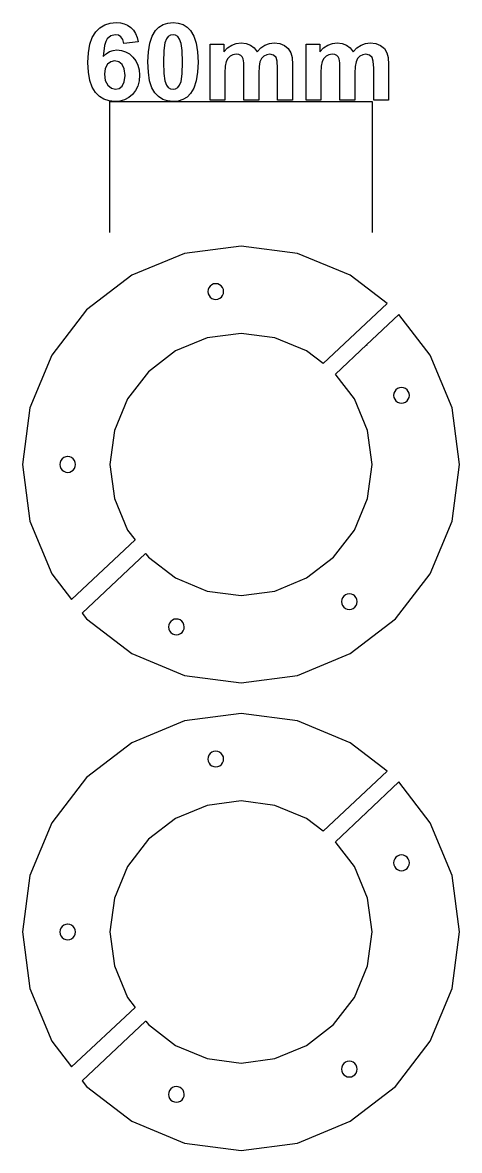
# Model space of a CAD drawing. Header units: metres. Extents: x 0 to 540, y -206 to 241.
# Drawn here: x 270.8 to 370.8, y -17 to 241.1 of the extents above; entities that cross this region are included whole.
import ezdxf

# ---------------------------------------------------------------- set-up
doc = ezdxf.new("R2010")
doc.units = ezdxf.units.M

msp = doc.modelspace()

# ---------------------------------------------------------------- linework, layer by layer
at = {"layer": '60mm'}
for p, q in [((288.52, 239.93, 0.09), (289.62, 240.61, 0.09)), ((289.62, 240.61, 0.09), (290.85, 241.01, 0.09)), ((290.85, 241.01, 0.09), (292.22, 241.14, 0.09)), ((292.22, 241.14, 0.09), (293.19, 241.07, 0.09)), ((293.19, 241.07, 0.09), (294.06, 240.86, 0.09)), ((294.06, 240.86, 0.09), (294.85, 240.51, 0.09)), ((294.85, 240.51, 0.09), (295.56, 240.01, 0.09)), ((301.23, 239.33, 0.09), (302.02, 240.12, 0.09)), ((302.02, 240.12, 0.09), (302.95, 240.69, 0.09)), ((302.95, 240.69, 0.09), (304.02, 241.03, 0.09)), ((304.02, 241.03, 0.09), (305.24, 241.14, 0.09)), ((305.24, 241.14, 0.09), (306.45, 241.03, 0.09)), ((306.45, 241.03, 0.09), (307.53, 240.68, 0.09)), ((307.53, 240.68, 0.09), (308.46, 240.11, 0.09)), ((308.46, 240.11, 0.09), (309.26, 239.31, 0.09)), ((286.2, 236.17, 0.09), (286.76, 237.75, 0.09)), ((286.76, 237.75, 0.09), (287.55, 238.99, 0.09)), ((287.55, 238.99, 0.09), (288.52, 239.93, 0.09)), ((291.02, 238.11, 0.09), (290.2, 237.39, 0.09)), ((292.02, 238.35, 0.09), (291.02, 238.11, 0.09)), ((292.75, 238.23, 0.09), (292.02, 238.35, 0.09)), ((293.33, 237.87, 0.09), (292.75, 238.23, 0.09)), ((293.74, 237.26, 0.09), (293.33, 237.87, 0.09)), ((295.56, 240.01, 0.09), (296.16, 239.39, 0.09)), ((296.16, 239.39, 0.09), (296.64, 238.63, 0.09)), ((296.64, 238.63, 0.09), (297, 237.75, 0.09)), ((297, 237.75, 0.09), (297.24, 236.74, 0.09)), ((299.92, 236.43, 0.09), (300.47, 238.06, 0.09)), ((300.47, 238.06, 0.09), (301.23, 239.33, 0.09)), ((304.14, 237.94, 0.09), (303.71, 237.39, 0.09)), ((304.65, 238.23, 0.09), (304.14, 237.94, 0.09)), ((305.24, 238.33, 0.09), (304.65, 238.23, 0.09)), ((305.82, 238.23, 0.09), (305.24, 238.33, 0.09)), ((306.33, 237.94, 0.09), (305.82, 238.23, 0.09)), ((306.76, 237.35, 0.09), (306.33, 237.94, 0.09)), ((309.26, 239.31, 0.09), (310.01, 238.04, 0.09)), ((310.01, 238.04, 0.09), (310.55, 236.42, 0.09)), ((285.86, 234.24, 0.09), (286.2, 236.17, 0.09)), ((289.59, 235.9, 0.09), (289.26, 233.37, 0.09)), ((289.86, 236.77, 0.09), (289.59, 235.9, 0.09)), ((290.2, 237.39, 0.09), (289.86, 236.77, 0.09)), ((293.96, 236.37, 0.09), (293.74, 237.26, 0.09)), ((297.24, 236.74, 0.09), (293.96, 236.37, 0.09)), ((299.6, 234.46, 0.09), (299.92, 236.43, 0.09)), ((303.39, 236.53, 0.09), (303.13, 234.77, 0.09)), ((303.71, 237.39, 0.09), (303.39, 236.53, 0.09)), ((307.12, 236.38, 0.09), (306.76, 237.35, 0.09)), ((307.35, 234.73, 0.09), (307.12, 236.38, 0.09)), ((310.55, 236.42, 0.09), (310.87, 234.44, 0.09)), ((313.72, 236.19, 0.09), (316.85, 236.19, 0.09)), ((313.72, 223.37, 0.09), (313.72, 236.19, 0.09)), ((316.85, 236.19, 0.09), (316.85, 234.44, 0.09)), ((316.85, 234.44, 0.09), (317.73, 235.34, 0.09)), ((317.73, 235.34, 0.09), (318.69, 235.97, 0.09)), ((318.69, 235.97, 0.09), (319.73, 236.36, 0.09)), ((319.73, 236.36, 0.09), (320.84, 236.48, 0.09)), ((320.84, 236.48, 0.09), (321.99, 236.36, 0.09)), ((321.99, 236.36, 0.09), (322.98, 235.98, 0.09)), ((322.98, 235.98, 0.09), (323.81, 235.34, 0.09)), ((323.81, 235.34, 0.09), (324.47, 234.44, 0.09)), ((324.47, 234.44, 0.09), (325.34, 235.34, 0.09)), ((325.34, 235.34, 0.09), (326.29, 235.98, 0.09)), ((326.29, 235.98, 0.09), (327.3, 236.36, 0.09)), ((327.3, 236.36, 0.09), (328.38, 236.48, 0.09)), ((328.38, 236.48, 0.09), (329.68, 236.34, 0.09)), ((329.68, 236.34, 0.09), (330.77, 235.91, 0.09)), ((330.77, 235.91, 0.09), (331.62, 235.2, 0.09)), ((331.62, 235.2, 0.09), (332.23, 234.23, 0.09)), ((335.71, 236.19, 0.09), (338.83, 236.19, 0.09)), ((335.71, 223.37, 0.09), (335.71, 236.19, 0.09)), ((338.83, 236.19, 0.09), (338.83, 234.44, 0.09)), ((338.83, 234.44, 0.09), (339.71, 235.34, 0.09)), ((339.71, 235.34, 0.09), (340.67, 235.97, 0.09)), ((340.67, 235.97, 0.09), (341.71, 236.36, 0.09)), ((341.71, 236.36, 0.09), (342.83, 236.48, 0.09)), ((342.83, 236.48, 0.09), (343.98, 236.36, 0.09)), ((343.98, 236.36, 0.09), (344.97, 235.98, 0.09)), ((344.97, 235.98, 0.09), (345.79, 235.34, 0.09)), ((345.79, 235.34, 0.09), (346.45, 234.44, 0.09)), ((346.45, 234.44, 0.09), (347.33, 235.34, 0.09)), ((347.33, 235.34, 0.09), (348.27, 235.98, 0.09)), ((348.27, 235.98, 0.09), (349.28, 236.36, 0.09)), ((349.28, 236.36, 0.09), (350.36, 236.48, 0.09)), ((350.36, 236.48, 0.09), (351.67, 236.34, 0.09)), ((351.67, 236.34, 0.09), (352.75, 235.91, 0.09)), ((352.75, 235.91, 0.09), (353.61, 235.2, 0.09)), ((353.61, 235.2, 0.09), (354.21, 234.23, 0.09)), ((285.75, 231.98, 0.09), (285.86, 234.24, 0.09)), ((289.26, 233.37, 0.09), (289.94, 234.02, 0.09)), ((289.94, 234.02, 0.09), (290.68, 234.49, 0.09)), ((290.68, 234.49, 0.09), (291.51, 234.77, 0.09)), ((291.88, 232.37, 0.09), (290.98, 232.17, 0.09)), ((291.51, 234.77, 0.09), (292.41, 234.87, 0.09)), ((292.81, 232.17, 0.09), (291.88, 232.37, 0.09)), ((292.41, 234.87, 0.09), (293.44, 234.76, 0.09)), ((293.44, 234.76, 0.09), (294.39, 234.46, 0.09)), ((294.39, 234.46, 0.09), (295.26, 233.96, 0.09)), ((295.26, 233.96, 0.09), (296.05, 233.25, 0.09)), ((296.05, 233.25, 0.09), (296.72, 232.38, 0.09)), ((296.72, 232.38, 0.09), (297.19, 231.39, 0.09)), ((299.49, 232.14, 0.09), (299.6, 234.46, 0.09)), ((303.13, 234.77, 0.09), (303.04, 232.1, 0.09)), ((307.43, 232.1, 0.09), (307.35, 234.73, 0.09)), ((310.87, 234.44, 0.09), (310.98, 232.1, 0.09)), ((317.75, 232.95, 0.09), (317.39, 232.25, 0.09)), ((318.29, 233.46, 0.09), (317.75, 232.95, 0.09)), ((318.95, 233.78, 0.09), (318.29, 233.46, 0.09)), ((319.7, 233.89, 0.09), (318.95, 233.78, 0.09)), ((320.28, 233.82, 0.09), (319.7, 233.89, 0.09)), ((320.73, 233.62, 0.09), (320.28, 233.82, 0.09)), ((321.06, 233.29, 0.09), (320.73, 233.62, 0.09)), ((321.29, 232.81, 0.09), (321.06, 233.29, 0.09)), ((321.43, 231.94, 0.09), (321.29, 232.81, 0.09)), ((325.51, 232.92, 0.09), (325.14, 232.18, 0.09)), ((326.05, 233.45, 0.09), (325.51, 232.92, 0.09)), ((326.7, 233.78, 0.09), (326.05, 233.45, 0.09)), ((327.39, 233.89, 0.09), (326.7, 233.78, 0.09)), ((328.24, 233.71, 0.09), (327.39, 233.89, 0.09)), ((328.84, 233.16, 0.09), (328.24, 233.71, 0.09)), ((329.1, 232.27, 0.09), (328.84, 233.16, 0.09)), ((332.23, 234.23, 0.09), (332.49, 233.15, 0.09)), ((332.49, 233.15, 0.09), (332.58, 231.57, 0.09)), ((339.73, 232.95, 0.09), (339.37, 232.25, 0.09)), ((340.27, 233.46, 0.09), (339.73, 232.95, 0.09)), ((340.94, 233.78, 0.09), (340.27, 233.46, 0.09)), ((341.68, 233.89, 0.09), (340.94, 233.78, 0.09)), ((342.27, 233.82, 0.09), (341.68, 233.89, 0.09)), ((342.71, 233.62, 0.09), (342.27, 233.82, 0.09)), ((343.04, 233.29, 0.09), (342.71, 233.62, 0.09)), ((343.28, 232.81, 0.09), (343.04, 233.29, 0.09)), ((343.41, 231.94, 0.09), (343.28, 232.81, 0.09)), ((347.49, 232.92, 0.09), (347.13, 232.18, 0.09)), ((348.03, 233.45, 0.09), (347.49, 232.92, 0.09)), ((348.68, 233.78, 0.09), (348.03, 233.45, 0.09)), ((349.37, 233.89, 0.09), (348.68, 233.78, 0.09)), ((350.22, 233.71, 0.09), (349.37, 233.89, 0.09)), ((350.82, 233.16, 0.09), (350.22, 233.71, 0.09)), ((351.08, 232.27, 0.09), (350.82, 233.16, 0.09)), ((354.21, 234.23, 0.09), (354.48, 233.15, 0.09)), ((354.48, 233.15, 0.09), (354.56, 231.57, 0.09)), ((285.86, 229.77, 0.09), (285.75, 231.98, 0.09)), ((286.18, 227.9, 0.09), (285.86, 229.77, 0.09)), ((289.72, 230.65, 0.09), (289.55, 229.34, 0.09)), ((290.23, 231.6, 0.09), (289.72, 230.65, 0.09)), ((290.98, 232.17, 0.09), (290.23, 231.6, 0.09)), ((293.57, 231.56, 0.09), (292.81, 232.17, 0.09)), ((294.08, 230.53, 0.09), (293.57, 231.56, 0.09)), ((294.25, 229.03, 0.09), (294.08, 230.53, 0.09)), ((297.19, 231.39, 0.09), (297.47, 230.29, 0.09)), ((297.47, 230.29, 0.09), (297.57, 229.07, 0.09)), ((299.59, 229.78, 0.09), (299.49, 232.14, 0.09)), ((299.88, 227.82, 0.09), (299.59, 229.78, 0.09)), ((303.04, 232.1, 0.09), (303.12, 229.47, 0.09)), ((307.34, 229.44, 0.09), (307.43, 232.1, 0.09)), ((310.87, 229.77, 0.09), (310.55, 227.78, 0.09)), ((310.98, 232.1, 0.09), (310.87, 229.77, 0.09)), ((317.18, 231.19, 0.09), (317.11, 229.6, 0.09)), ((317.39, 232.25, 0.09), (317.18, 231.19, 0.09)), ((321.47, 230.4, 0.09), (321.43, 231.94, 0.09)), ((321.47, 223.37, 0.09), (321.47, 230.4, 0.09)), ((324.93, 231.1, 0.09), (324.86, 229.53, 0.09)), ((325.14, 232.18, 0.09), (324.93, 231.1, 0.09)), ((329.19, 230.7, 0.09), (329.1, 232.27, 0.09)), ((329.19, 223.37, 0.09), (329.19, 230.7, 0.09)), ((332.58, 231.57, 0.09), (332.58, 223.37, 0.09)), ((339.17, 231.19, 0.09), (339.1, 229.6, 0.09)), ((339.37, 232.25, 0.09), (339.17, 231.19, 0.09)), ((343.46, 230.4, 0.09), (343.41, 231.94, 0.09)), ((343.46, 223.37, 0.09), (343.46, 230.4, 0.09)), ((346.92, 231.1, 0.09), (346.85, 229.53, 0.09)), ((347.13, 232.18, 0.09), (346.92, 231.1, 0.09)), ((351.17, 230.7, 0.09), (351.08, 232.27, 0.09)), ((351.17, 223.37, 0.09), (351.17, 230.7, 0.09)), ((354.56, 231.57, 0.09), (354.56, 223.37, 0.09)), ((286.72, 226.36, 0.09), (286.18, 227.9, 0.09)), ((289.55, 229.34, 0.09), (289.74, 227.87, 0.09)), ((289.74, 227.87, 0.09), (290.31, 226.78, 0.09)), ((293.62, 226.62, 0.09), (294.09, 227.59, 0.09)), ((294.09, 227.59, 0.09), (294.25, 229.03, 0.09)), ((297.47, 227.78, 0.09), (297.17, 226.62, 0.09)), ((297.57, 229.07, 0.09), (297.47, 227.78, 0.09)), ((300.38, 226.24, 0.09), (299.88, 227.82, 0.09)), ((303.12, 229.47, 0.09), (303.35, 227.82, 0.09)), ((303.35, 227.82, 0.09), (303.71, 226.85, 0.09)), ((306.76, 226.82, 0.09), (307.08, 227.68, 0.09)), ((307.08, 227.68, 0.09), (307.34, 229.44, 0.09)), ((310.55, 227.78, 0.09), (310, 226.16, 0.09)), ((317.11, 229.6, 0.09), (317.11, 223.37, 0.09)), ((324.86, 229.53, 0.09), (324.86, 223.37, 0.09)), ((339.1, 229.6, 0.09), (339.1, 223.37, 0.09)), ((346.85, 229.53, 0.09), (346.85, 223.37, 0.09)), ((287.48, 225.15, 0.09), (286.72, 226.36, 0.09)), ((288.4, 224.24, 0.09), (287.48, 225.15, 0.09)), ((290.31, 226.78, 0.09), (291.13, 226.11, 0.09)), ((291.13, 226.11, 0.09), (292.05, 225.88, 0.09)), ((292.05, 225.88, 0.09), (292.92, 226.07, 0.09)), ((292.92, 226.07, 0.09), (293.62, 226.62, 0.09)), ((295.98, 224.71, 0.09), (295.12, 223.99, 0.09)), ((296.67, 225.6, 0.09), (295.98, 224.71, 0.09)), ((297.17, 226.62, 0.09), (296.67, 225.6, 0.09)), ((301.07, 225.06, 0.09), (300.38, 226.24, 0.09)), ((301.92, 224.19, 0.09), (301.07, 225.06, 0.09)), ((303.71, 226.85, 0.09), (304.14, 226.27, 0.09)), ((304.14, 226.27, 0.09), (304.65, 225.98, 0.09)), ((304.65, 225.98, 0.09), (305.24, 225.88, 0.09)), ((305.24, 225.88, 0.09), (305.82, 225.98, 0.09)), ((305.82, 225.98, 0.09), (306.33, 226.28, 0.09)), ((306.33, 226.28, 0.09), (306.76, 226.82, 0.09)), ((309.24, 224.88, 0.09), (308.45, 224.09, 0.09)), ((310, 226.16, 0.09), (309.24, 224.88, 0.09)), ((289.44, 223.59, 0.09), (288.4, 224.24, 0.09)), ((290.6, 223.2, 0.09), (289.44, 223.59, 0.09)), ((291.88, 223.07, 0.09), (290.6, 223.2, 0.09)), ((293.08, 223.17, 0.09), (291.88, 223.07, 0.09)), ((294.16, 223.48, 0.09), (293.08, 223.17, 0.09)), ((295.12, 223.99, 0.09), (294.16, 223.48, 0.09)), ((302.9, 223.57, 0.09), (301.92, 224.19, 0.09)), ((304.01, 223.19, 0.09), (302.9, 223.57, 0.09)), ((305.24, 223.07, 0.09), (304.01, 223.19, 0.09)), ((306.45, 223.18, 0.09), (305.24, 223.07, 0.09)), ((307.52, 223.52, 0.09), (306.45, 223.18, 0.09)), ((308.45, 224.09, 0.09), (307.52, 223.52, 0.09)), ((317.11, 223.37, 0.09), (313.72, 223.37, 0.09)), ((324.86, 223.37, 0.09), (321.47, 223.37, 0.09)), ((332.58, 223.37, 0.09), (329.19, 223.37, 0.09)), ((339.1, 223.37, 0.09), (335.71, 223.37, 0.09)), ((346.85, 223.37, 0.09), (343.46, 223.37, 0.09)), ((354.56, 223.37, 0.09), (351.17, 223.37, 0.09))]:
    msp.add_line(p, q, dxfattribs=at)
at = {"layer": 'Layer0'}
for p, q in [((290.8, 193.07), (290.8, 223.07)), ((290.8, 223.07), (350.8, 223.07)), ((350.8, 223.07), (350.8, 193.07)), ((320.8, 190), (307.86, 188.3)), ((333.74, 188.3), (320.8, 190)), ((307.86, 188.3), (295.8, 183.3)), ((345.8, 183.3), (333.74, 188.3)), ((295.8, 183.3), (285.44, 175.36)), ((349.65, 180.35), (345.8, 183.3)), ((313.73, 180.84), (313.45, 180.46)), ((314.1, 181.13), (313.73, 180.84)), ((314.53, 181.31), (314.1, 181.13)), ((315, 181.38), (314.53, 181.31)), ((315.46, 181.33), (315, 181.38)), ((315.9, 181.15), (315.46, 181.33)), ((316.28, 180.87), (315.9, 181.15)), ((316.57, 180.5), (316.28, 180.87)), ((313.28, 180.02), (313.22, 179.56)), ((313.22, 179.56), (313.29, 179.09)), ((313.45, 180.46), (313.28, 180.02)), ((313.29, 179.09), (313.48, 178.66)), ((313.48, 178.66), (313.77, 178.29)), ((313.77, 178.29), (314.15, 178.01)), ((315.95, 178.03), (316.31, 178.33)), ((316.31, 178.33), (316.59, 178.7)), ((316.76, 180.07), (316.57, 180.5)), ((316.59, 178.7), (316.77, 179.14)), ((316.82, 179.61), (316.76, 180.07)), ((316.77, 179.14), (316.82, 179.61)), ((354.24, 176.83), (349.65, 180.35)), ((314.15, 178.01), (314.58, 177.84)), ((314.58, 177.84), (315.05, 177.78)), ((315.05, 177.78), (315.51, 177.85)), ((315.51, 177.85), (315.95, 178.03)), ((339.57, 163.08), (354.24, 176.83)), ((285.44, 175.36), (277.5, 165)), ((349.55, 167.36), (356.94, 174.33)), ((364.1, 165), (356.94, 174.33)), ((313.04, 168.98), (305.8, 165.98)), ((320.8, 170), (313.04, 168.98)), ((328.56, 168.98), (320.8, 170)), ((335.8, 165.98), (328.56, 168.98)), ((305.8, 165.98), (299.59, 161.21)), ((339.57, 163.08), (335.8, 165.98)), ((342.44, 160.65), (349.55, 167.36)), ((349.65, 167.26), (349.55, 167.36)), ((277.5, 165), (272.5, 152.94)), ((369.1, 152.94), (364.1, 165)), ((299.59, 161.21), (294.82, 155)), ((342.6, 160.44), (342.44, 160.65)), ((346.78, 155), (342.6, 160.44)), ((357.07, 157.56), (356.64, 157.38)), ((357.54, 157.62), (357.07, 157.56)), ((358, 157.56), (357.54, 157.62)), ((358.44, 157.38), (358, 157.56)), ((294.82, 155), (291.82, 147.76)), ((349.78, 147.76), (346.78, 155)), ((355.8, 156.29), (355.74, 155.82)), ((355.74, 155.82), (355.8, 155.36)), ((355.98, 156.72), (355.8, 156.29)), ((355.8, 155.36), (355.98, 154.92)), ((356.26, 157.1), (355.98, 156.72)), ((355.98, 154.92), (356.26, 154.55)), ((356.62, 157.37), (356.26, 157.1)), ((356.64, 157.38), (356.62, 157.37)), ((358.81, 157.1), (358.44, 157.38)), ((359.1, 156.72), (358.81, 157.1)), ((358.81, 154.55), (359.1, 154.92)), ((359.28, 156.29), (359.1, 156.72)), ((359.1, 154.92), (359.28, 155.36)), ((359.34, 155.82), (359.28, 156.29)), ((359.28, 155.36), (359.34, 155.82)), ((272.5, 152.94), (270.8, 140)), ((356.26, 154.55), (356.64, 154.27)), ((356.64, 154.27), (357.07, 154.09)), ((357.07, 154.09), (357.54, 154.02)), ((357.54, 154.02), (358, 154.09)), ((358, 154.09), (358.03, 154.1)), ((358.03, 154.1), (358.44, 154.27)), ((358.44, 154.27), (358.81, 154.55)), ((370.8, 140), (369.1, 152.94)), ((291.82, 147.76), (290.8, 140)), ((350.8, 140), (349.78, 147.76)), ((270.8, 140), (272.5, 127.06)), ((279.4, 140.47), (279.34, 140)), ((279.34, 140), (279.4, 139.53)), ((279.58, 140.9), (279.4, 140.47)), ((279.4, 139.53), (279.58, 139.1)), ((279.87, 141.27), (279.58, 140.9)), ((280.24, 141.56), (279.87, 141.27)), ((280.67, 141.74), (280.24, 141.56)), ((281.11, 141.8), (280.67, 141.74)), ((281.14, 141.8), (281.11, 141.8)), ((281.6, 141.74), (281.14, 141.8)), ((282.04, 141.56), (281.6, 141.74)), ((282.41, 141.27), (282.04, 141.56)), ((282.7, 140.9), (282.41, 141.27)), ((282.88, 140.47), (282.7, 140.9)), ((282.7, 139.1), (282.88, 139.53)), ((282.94, 140), (282.88, 140.47)), ((282.88, 139.53), (282.94, 140)), ((290.8, 140), (291.82, 132.24)), ((349.78, 132.24), (350.8, 140)), ((369.1, 127.06), (370.8, 140)), ((279.58, 139.1), (279.87, 138.73)), ((279.87, 138.73), (280.24, 138.44)), ((280.24, 138.44), (280.67, 138.26)), ((280.67, 138.26), (281.14, 138.2)), ((281.14, 138.2), (281.16, 138.2)), ((281.16, 138.2), (281.6, 138.26)), ((281.6, 138.26), (282.04, 138.44)), ((282.04, 138.44), (282.41, 138.73)), ((282.41, 138.73), (282.7, 139.1)), ((291.82, 132.24), (294.82, 125)), ((346.78, 125), (349.78, 132.24)), ((272.5, 127.06), (277.5, 115)), ((364.1, 115), (369.1, 127.06)), ((294.82, 125), (296.55, 122.75)), ((342.01, 118.79), (346.78, 125)), ((282.01, 109.12), (296.55, 122.75)), ((284.46, 105.93), (298.96, 119.61)), ((298.96, 119.61), (299, 119.56)), ((299, 119.56), (299.59, 118.79)), ((299.59, 118.79), (305.8, 114.02)), ((335.8, 114.02), (342.01, 118.79)), ((277.5, 115), (282.01, 109.12)), ((305.8, 114.02), (313.04, 111.02)), ((328.56, 111.02), (335.8, 114.02)), ((356.16, 104.64), (364.1, 115)), ((313.04, 111.02), (320.8, 110)), ((320.8, 110), (328.56, 111.02)), ((343.85, 109.08), (343.79, 108.61)), ((343.79, 108.61), (343.85, 108.14)), ((344.03, 109.51), (343.85, 109.08)), ((344.32, 109.88), (344.03, 109.51)), ((344.69, 110.17), (344.32, 109.88)), ((345.13, 110.35), (344.69, 110.17)), ((345.59, 110.41), (345.13, 110.35)), ((346.06, 110.35), (345.59, 110.41)), ((346.49, 110.17), (346.06, 110.35)), ((346.85, 109.9), (346.49, 110.17)), ((346.87, 109.88), (346.85, 109.9)), ((347.15, 109.51), (346.87, 109.88)), ((347.33, 109.08), (347.15, 109.51)), ((347.39, 108.61), (347.33, 109.08)), ((347.33, 108.14), (347.39, 108.61)), ((284.46, 105.93), (285.44, 104.64)), ((343.85, 108.14), (344.03, 107.71)), ((344.03, 107.71), (344.05, 107.69)), ((344.05, 107.69), (344.32, 107.34)), ((344.32, 107.34), (344.69, 107.05)), ((344.69, 107.05), (345.13, 106.87)), ((345.13, 106.87), (345.59, 106.81)), ((345.59, 106.81), (346.06, 106.87)), ((346.06, 106.87), (346.49, 107.05)), ((346.49, 107.05), (346.87, 107.34)), ((346.87, 107.34), (347.15, 107.71)), ((347.15, 107.71), (347.33, 108.14)), ((285.44, 104.64), (295.8, 96.7)), ((304.27, 103.28), (304.21, 102.81)), ((304.44, 103.71), (304.27, 103.28)), ((304.72, 104.09), (304.44, 103.71)), ((305.09, 104.38), (304.72, 104.09)), ((305.52, 104.57), (305.09, 104.38)), ((305.99, 104.63), (305.52, 104.57)), ((306.45, 104.58), (305.99, 104.63)), ((306.89, 104.41), (306.45, 104.58)), ((307.27, 104.12), (306.89, 104.41)), ((307.56, 103.76), (307.27, 104.12)), ((307.74, 103.32), (307.56, 103.76)), ((307.81, 102.86), (307.74, 103.32)), ((345.8, 96.7), (356.16, 104.64)), ((304.21, 102.81), (304.28, 102.34)), ((304.28, 102.34), (304.47, 101.91)), ((304.47, 101.91), (304.76, 101.54)), ((304.76, 101.54), (305.13, 101.26)), ((305.13, 101.26), (305.57, 101.09)), ((305.57, 101.09), (306.04, 101.03)), ((306.04, 101.03), (306.5, 101.1)), ((306.5, 101.1), (306.93, 101.29)), ((306.93, 101.29), (307.3, 101.58)), ((307.3, 101.58), (307.58, 101.96)), ((307.58, 101.96), (307.76, 102.39)), ((307.76, 102.39), (307.81, 102.86)), ((295.8, 96.7), (307.86, 91.7)), ((333.74, 91.7), (345.8, 96.7)), ((307.86, 91.7), (320.8, 90)), ((320.8, 90), (333.74, 91.7)), ((320.8, 83), (307.86, 81.3)), ((333.74, 81.3), (320.8, 83)), ((307.86, 81.3), (295.8, 76.3)), ((345.8, 76.3), (333.74, 81.3)), ((295.8, 76.3), (285.44, 68.36)), ((349.65, 73.35), (345.8, 76.3)), ((313.28, 73.02), (313.22, 72.56)), ((313.22, 72.56), (313.29, 72.09)), ((313.45, 73.46), (313.28, 73.02)), ((313.73, 73.84), (313.45, 73.46)), ((314.1, 74.13), (313.73, 73.84)), ((314.53, 74.31), (314.1, 74.13)), ((315, 74.38), (314.53, 74.31)), ((315.46, 74.33), (315, 74.38)), ((315.9, 74.15), (315.46, 74.33)), ((316.28, 73.87), (315.9, 74.15)), ((316.57, 73.5), (316.28, 73.87)), ((316.76, 73.07), (316.57, 73.5)), ((316.82, 72.61), (316.76, 73.07)), ((316.77, 72.14), (316.82, 72.61)), ((354.24, 69.83), (349.65, 73.35)), ((313.29, 72.09), (313.48, 71.66)), ((313.48, 71.66), (313.77, 71.29)), ((313.77, 71.29), (314.15, 71.01)), ((314.15, 71.01), (314.58, 70.84)), ((314.58, 70.84), (315.05, 70.78)), ((315.05, 70.78), (315.51, 70.85)), ((315.51, 70.85), (315.95, 71.03)), ((315.95, 71.03), (316.31, 71.33)), ((316.31, 71.33), (316.59, 71.7)), ((316.59, 71.7), (316.77, 72.14)), ((339.57, 56.08), (354.24, 69.83)), ((285.44, 68.36), (277.5, 58)), ((349.55, 60.36), (356.94, 67.33)), ((364.1, 58), (356.94, 67.33)), ((313.04, 61.98), (305.8, 58.98)), ((320.8, 63), (313.04, 61.98)), ((328.56, 61.98), (320.8, 63)), ((335.8, 58.98), (328.56, 61.98)), ((342.44, 53.65), (349.55, 60.36)), ((349.65, 60.26), (349.55, 60.36)), ((277.5, 58), (272.5, 45.94)), ((305.8, 58.98), (299.59, 54.21)), ((339.57, 56.08), (335.8, 58.98)), ((369.1, 45.94), (364.1, 58)), ((299.59, 54.21), (294.82, 48)), ((342.6, 53.44), (342.44, 53.65)), ((346.78, 48), (342.6, 53.44)), ((355.8, 49.29), (355.74, 48.82)), ((355.98, 49.72), (355.8, 49.29)), ((356.26, 50.1), (355.98, 49.72)), ((356.62, 50.37), (356.26, 50.1)), ((356.64, 50.38), (356.62, 50.37)), ((357.07, 50.56), (356.64, 50.38)), ((357.54, 50.62), (357.07, 50.56)), ((358, 50.56), (357.54, 50.62)), ((358.44, 50.38), (358, 50.56)), ((358.81, 50.1), (358.44, 50.38)), ((359.1, 49.72), (358.81, 50.1)), ((359.28, 49.29), (359.1, 49.72)), ((359.34, 48.82), (359.28, 49.29)), ((294.82, 48), (291.82, 40.76)), ((349.78, 40.76), (346.78, 48)), ((355.74, 48.82), (355.8, 48.36)), ((355.8, 48.36), (355.98, 47.92)), ((355.98, 47.92), (356.26, 47.55)), ((356.26, 47.55), (356.64, 47.27)), ((356.64, 47.27), (357.07, 47.09)), ((357.07, 47.09), (357.54, 47.02)), ((357.54, 47.02), (358, 47.09)), ((358, 47.09), (358.03, 47.1)), ((358.03, 47.1), (358.44, 47.27)), ((358.44, 47.27), (358.81, 47.55)), ((358.81, 47.55), (359.1, 47.92)), ((359.1, 47.92), (359.28, 48.36)), ((359.28, 48.36), (359.34, 48.82)), ((272.5, 45.94), (270.8, 33)), ((370.8, 33), (369.1, 45.94)), ((291.82, 40.76), (290.8, 33)), ((350.8, 33), (349.78, 40.76)), ((279.58, 33.9), (279.4, 33.47)), ((279.87, 34.27), (279.58, 33.9)), ((280.24, 34.56), (279.87, 34.27)), ((280.67, 34.74), (280.24, 34.56)), ((281.11, 34.8), (280.67, 34.74)), ((281.14, 34.8), (281.11, 34.8)), ((281.6, 34.74), (281.14, 34.8)), ((282.04, 34.56), (281.6, 34.74)), ((282.41, 34.27), (282.04, 34.56)), ((282.7, 33.9), (282.41, 34.27)), ((282.88, 33.47), (282.7, 33.9)), ((270.8, 33), (272.5, 20.06)), ((279.4, 33.47), (279.34, 33)), ((279.34, 33), (279.4, 32.53)), ((279.4, 32.53), (279.58, 32.1)), ((279.58, 32.1), (279.87, 31.73)), ((279.87, 31.73), (280.24, 31.44)), ((280.24, 31.44), (280.67, 31.26)), ((280.67, 31.26), (281.14, 31.2)), ((281.14, 31.2), (281.16, 31.2)), ((281.16, 31.2), (281.6, 31.26)), ((281.6, 31.26), (282.04, 31.44)), ((282.04, 31.44), (282.41, 31.73)), ((282.41, 31.73), (282.7, 32.1)), ((282.7, 32.1), (282.88, 32.53)), ((282.94, 33), (282.88, 33.47)), ((282.88, 32.53), (282.94, 33)), ((290.8, 33), (291.82, 25.24)), ((349.78, 25.24), (350.8, 33)), ((369.1, 20.06), (370.8, 33)), ((291.82, 25.24), (294.82, 18)), ((346.78, 18), (349.78, 25.24)), ((272.5, 20.06), (277.5, 8)), ((364.1, 8), (369.1, 20.06)), ((282.01, 2.12), (296.55, 15.75)), ((294.82, 18), (296.55, 15.75)), ((342.01, 11.79), (346.78, 18)), ((284.46, -1.07), (298.96, 12.61)), ((298.96, 12.61), (299, 12.56)), ((299, 12.56), (299.59, 11.79)), ((299.59, 11.79), (305.8, 7.02)), ((335.8, 7.02), (342.01, 11.79)), ((277.5, 8), (282.01, 2.12)), ((356.16, -2.36), (364.1, 8)), ((305.8, 7.02), (313.04, 4.02)), ((328.56, 4.02), (335.8, 7.02)), ((313.04, 4.02), (320.8, 3)), ((320.8, 3), (328.56, 4.02)), ((344.32, 2.88), (344.03, 2.51)), ((344.69, 3.17), (344.32, 2.88)), ((345.13, 3.35), (344.69, 3.17)), ((345.59, 3.41), (345.13, 3.35)), ((346.06, 3.35), (345.59, 3.41)), ((346.49, 3.17), (346.06, 3.35)), ((346.85, 2.9), (346.49, 3.17)), ((346.87, 2.88), (346.85, 2.9)), ((347.15, 2.51), (346.87, 2.88)), ((343.85, 2.08), (343.79, 1.61)), ((343.79, 1.61), (343.85, 1.14)), ((344.03, 2.51), (343.85, 2.08)), ((343.85, 1.14), (344.03, 0.71)), ((344.03, 0.71), (344.05, 0.69)), ((344.05, 0.69), (344.32, 0.34)), ((344.32, 0.34), (344.69, 0.05)), ((344.69, 0.05), (345.13, -0.13)), ((346.06, -0.13), (346.49, 0.05)), ((346.49, 0.05), (346.87, 0.34)), ((346.87, 0.34), (347.15, 0.71)), ((347.33, 2.08), (347.15, 2.51)), ((347.15, 0.71), (347.33, 1.14)), ((347.39, 1.61), (347.33, 2.08)), ((347.33, 1.14), (347.39, 1.61)), ((284.46, -1.07), (285.44, -2.36)), ((285.44, -2.36), (295.8, -10.3)), ((305.52, -2.43), (305.09, -2.62)), ((305.99, -2.37), (305.52, -2.43)), ((306.45, -2.42), (305.99, -2.37)), ((306.89, -2.59), (306.45, -2.42)), ((345.13, -0.13), (345.59, -0.19)), ((345.59, -0.19), (346.06, -0.13)), ((345.8, -10.3), (356.16, -2.36)), ((304.27, -3.72), (304.21, -4.19)), ((304.21, -4.19), (304.28, -4.66)), ((304.44, -3.29), (304.27, -3.72)), ((304.28, -4.66), (304.47, -5.09)), ((304.72, -2.91), (304.44, -3.29)), ((304.47, -5.09), (304.76, -5.46)), ((305.09, -2.62), (304.72, -2.91)), ((307.27, -2.88), (306.89, -2.59)), ((307.56, -3.24), (307.27, -2.88)), ((307.3, -5.42), (307.58, -5.04)), ((307.74, -3.68), (307.56, -3.24)), ((307.58, -5.04), (307.76, -4.61)), ((307.81, -4.14), (307.74, -3.68)), ((307.76, -4.61), (307.81, -4.14)), ((304.76, -5.46), (305.13, -5.74)), ((305.13, -5.74), (305.57, -5.91)), ((305.57, -5.91), (306.04, -5.97)), ((306.04, -5.97), (306.5, -5.9)), ((306.5, -5.9), (306.93, -5.71)), ((306.93, -5.71), (307.3, -5.42)), ((295.8, -10.3), (307.86, -15.3)), ((333.74, -15.3), (345.8, -10.3)), ((307.86, -15.3), (320.8, -17)), ((320.8, -17), (333.74, -15.3))]:
    msp.add_line(p, q, dxfattribs=at)

doc.saveas('drawing.dxf')
